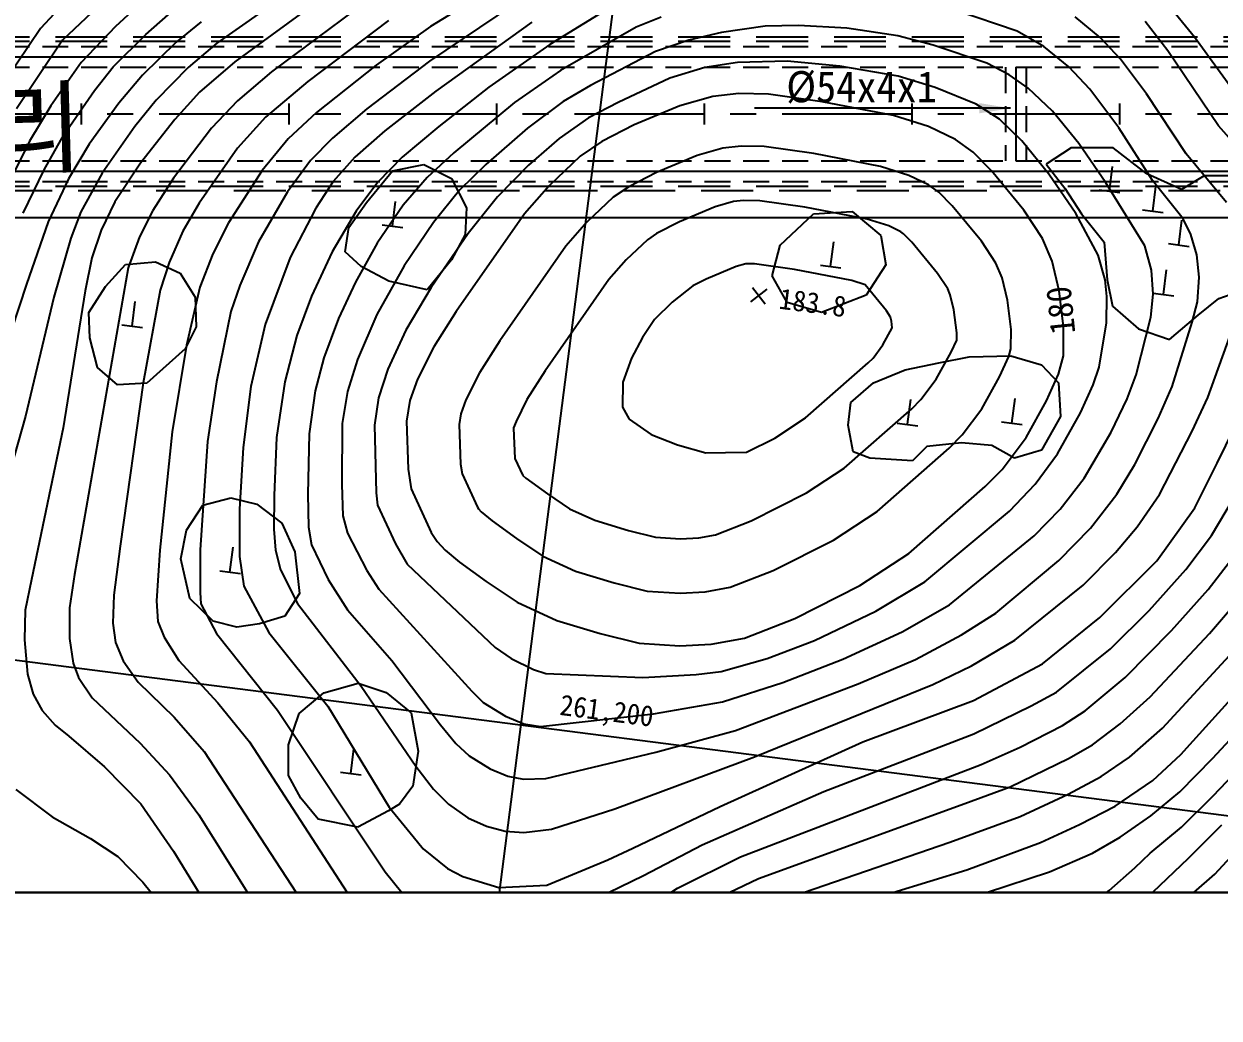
# Model space of a CAD drawing. Header units: millimetres. Extents: x 2406 to 3202, y 1103 to 1810.
# Drawn here: x 2604.5 to 2719.6, y 1387.7 to 1483.5 of the extents above; entities that cross this region are included whole.
import ezdxf
from ezdxf.enums import TextEntityAlignment as Align
from ezdxf.xclip import XClip

# ---------------------------------------------------------------- set-up
doc = ezdxf.new("R2010")
doc.units = ezdxf.units.MM
doc.header["$LTSCALE"] = 10
doc.header["$MEASUREMENT"] = 0
doc.header["$XCLIPFRAME"] = 2
for name, pattern in [('CENTER', [2, 1.25, -0.25, 0.25, -0.25]), ('DASHED', [0.75, 0.5, -0.25]), ('HIDDEN', [0.375, 0.25, -0.125])]:
    doc.linetypes.add(name, pattern=pattern)
doc.layers.add('TX-PAPR', color=2, linetype='Continuous', plot=False)
doc.layers.add('TZ-BASE', color=253, linetype='Continuous')
doc.layers.add('TZ-CABL', color=4, linetype='Continuous')
doc.styles.add('HANA', font='GulimChe.ttf')
doc.styles.get("Standard").update_dxf_attribs({"font": 'GulimChe.ttf'})
doc.linetypes.add('ZIGZAG', pattern='A,0.0001,-0.2,[131,ltypeshp.shx,S=0.2,R=0,X=-0.2,Y=0],-0.4,[131,ltypeshp.shx,S=0.2,R=180,X=0.2,Y=0],-0.2', length=0.8001)
doc.dimstyles.get("Standard").update_dxf_attribs({"dimtxt": 0.18, "dimasz": 0.18, "dimexe": 0.18, "dimexo": 0.0625, "dimgap": 0.09, "dimtad": 0, "dimtih": 1, "dimtoh": 1, "dimdec": 4, "dimzin": 0, "dimdsep": 46, "dimtxsty": 'Standard', "dimcen": 0.09, "dimadec": 0, "dimazin": 0, "dimtfac": 1, "dimtdec": 4, "dimtofl": 0, "dimtmove": 0, "dimatfit": 3, "dimfxl": 0, "dimtolj": 1, "dimtzin": 0, "dimarcsym": 0})

# ---------------------------------------------------------------- blocks, each defined once
blk = doc.blocks.new('JD-FHFJ6')
at = {"layer": 'TZ-BASE'}
for p, q in [((135.01, -271.55), (202.46, 253.28)), ((125.71, 14.24, 165), (118.2, 7.12, 165)), ((142.9, 13.77, 169), (133.04, 6.83, 169)), ((145.52, 12.87, 170), (134.8, 5.04, 170)), ((161.59, 13.33, 173), (153.64, 8.43, 173)), ((126.04, 11, 166), (123.3, 8.42, 166)), ((147.32, 10.76, 171), (138.32, 4.05, 171)), ((161.58, 10.53, 174), (153.54, 5.1, 174)), ((171.62, 10.68, 176), (165.12, 6.71, 176)), ((227.23, 7.4, 174), (224.49, 10.73, 174)), ((117.4, 9.65, 164), (116.07, 8.24, 164)), ((126.22, 7.67, 167), (129.17, 10.28, 167)), ((175.86, 9.32, 177), (173.43, 8.37, 177)), ((210.13, 7.98, 177), (204.25, 9.98, 177)), ((218.14, 7.38, 176), (215.73, 9.38, 176)), ((116.07, 8.24, 164), (112.71, 3.22, 164)), ((123.3, 8.42, 166), (120, 4.95, 166)), ((131.54, 8.87, 168), (129.15, 6.91, 168)), ((149.58, 9, 172), (141.82, 3.14, 172)), ((153.64, 8.43, 173), (148.4, 4.72, 173)), ((163.38, 8.84, 175), (154.16, 2.2, 175)), ((173.43, 8.37, 177), (166.14, 4.18, 177)), ((185.85, 8.46, 178), (181.65, 7.86, 178)), ((189.09, 8.53, 178), (185.85, 8.46, 178)), ((193.73, 8.27, 178), (189.09, 8.53, 178)), ((198.63, 7.53, 178), (193.73, 8.27, 178)), ((224.65, 6.09, 175), (222.45, 8.93, 175)), ((118.2, 7.12, 165), (113.75, 0.5, 165)), ((123.08, 4.54, 167), (126.22, 7.67, 167)), ((129.15, 6.91, 168), (125.9, 3.73, 168)), ((178.5, 7.12, 178), (175.29, 6.02, 178)), ((181.65, 7.86, 178), (178.5, 7.12, 178)), ((202.03, 6.64, 178), (198.63, 7.53, 178)), ((212.71, 6.51, 177), (210.13, 7.98, 177)), ((220.09, 5.27, 176), (218.14, 7.38, 176)), ((232.17, 0.61, 174), (227.23, 7.4, 174)), ((133.04, 6.83, 169), (130.29, 4.48, 169)), ((165.12, 6.71, 176), (159.26, 2.59, 176)), ((175.29, 6.02, 178), (169.04, 2.76, 178)), ((207.2, 4.9, 178), (202.03, 6.64, 178)), ((215.1, 4.56, 177), (212.71, 6.51, 177)), ((229.53, -1.15, 175), (224.65, 6.09, 175)), ((120, 4.95, 166), (117.06, 0.8, 166)), ((134.8, 5.04, 170), (131.39, 2.11, 170)), ((148.4, 4.72, 173), (142.65, 0.15, 173)), ((153.54, 5.1, 174), (147.51, 0.5, 174)), ((183.21, 4.95, 179), (180.06, 4.49, 179)), ((187.98, 5.08, 179), (183.21, 4.95, 179)), ((193.06, 4.6, 179), (187.98, 5.08, 179)), ((209.38, 3.77, 178), (207.2, 4.9, 178)), ((222.58, 1.94, 176), (220.09, 5.27, 176)), ((121.26, 2.27, 167), (123.08, 4.54, 167)), ((125.9, 3.73, 168), (123.6, 1.04, 168)), ((130.29, 4.48, 169), (127.21, 1.34, 169)), ((138.32, 4.05, 171), (135.04, 1.28, 171)), ((166.14, 4.18, 177), (161.73, 1.1, 177)), ((176.67, 3.47, 179), (171.7, 1.12, 179)), ((180.06, 4.49, 179), (176.67, 3.47, 179)), ((198.67, 3.64, 179), (193.06, 4.6, 179)), ((202.24, 2.55, 179), (198.67, 3.64, 179)), ((211.2, 2.49, 178), (209.38, 3.77, 178)), ((217.13, 2.41, 177), (215.1, 4.56, 177)), ((141.82, 3.14, 172), (137.75, -0.31, 172)), ((159.26, 2.59, 176), (154.42, -1.19, 176)), ((169.04, 2.76, 178), (166.4, 1.2, 178)), ((206.19, 0.94, 179), (202.24, 2.55, 179)), ((213.55, 0.29, 178), (211.2, 2.49, 178)), ((219.94, -1.34, 177), (217.13, 2.41, 177)), ((118.31, -1.99, 167), (121.26, 2.27, 167)), ((127.21, 1.34, 169), (125.16, -1.21, 169)), ((131.39, 2.11, 170), (129, -0.53, 170)), ((135.04, 1.28, 171), (132.54, -1.35, 171)), ((154.16, 2.2, 175), (149.24, -1.62, 175)), ((166.4, 1.2, 178), (162.96, -1.35, 178)), ((180.82, 1.7, 180), (177.63, 0.79, 180)), ((183.34, 1.98, 180), (180.82, 1.7, 180)), ((186.2, 1.91, 180), (183.34, 1.98, 180)), ((191.37, 1.19, 180), (186.2, 1.91, 180)), ((198.22, -0.13, 180), (191.37, 1.19, 180)), ((226.4, -3.84, 176), (222.58, 1.94, 176)), ((117.06, 0.8, 166), (115.02, -2.62, 166)), ((120, 1), (120, -1)), ((123.6, 1.04, 168), (120.77, -2.9, 168)), ((142.65, 0.15, 173), (139.91, -2.4, 173)), ((140, 1), (140, -1)), ((147.51, 0.5, 174), (144.18, -2.32, 174)), ((161.73, 1.1, 177), (155.87, -3.74, 177)), ((160, 1), (160, -1)), ((171.7, 1.12, 179), (168.84, -0.38, 179)), ((177.63, 0.79, 180), (173.26, -1.04, 180)), ((180, 1), (180, -1)), ((200, 1), (200, -1)), ((208.42, -0.51, 179), (206.19, 0.94, 179)), ((216.06, -2.85, 178), (213.55, 0.29, 178)), ((220, 1), (220, -1)), ((129, -0.53, 170), (125.71, -4.73, 170)), ((137.75, -0.31, 172), (135.04, -3.3, 172)), ((168.84, -0.38, 179), (166.01, -2.36, 179)), ((173.26, -1.04, 180), (170.13, -2.65, 180)), ((201.59, -1.19, 180), (198.22, -0.13, 180)), ((210.59, -2.58, 179), (208.42, -0.51, 179)), ((116.41, -5.37, 167), (118.31, -1.99, 167)), ((125.16, -1.21, 169), (122.02, -5.69, 169)), ((132.54, -1.35, 171), (128.87, -6.19, 171)), ((149.24, -1.62, 175), (146.34, -4.17, 175)), ((154.42, -1.19, 176), (150.91, -4.17, 176)), ((162.96, -1.35, 178), (158.96, -4.88, 178)), ((204.2, -2.46, 180), (201.59, -1.19, 180)), ((223.17, -6.41, 177), (219.94, -1.34, 177)), ((234.66, -6.98, 175), (229.53, -1.15, 175)), ((115.02, -2.62, 166), (112.18, -8.29, 166)), ((120.77, -2.9, 168), (118.78, -6.25, 168)), ((135.04, -3.3, 172), (131.35, -8.59, 172)), ((139.91, -2.4, 173), (137.41, -5.43, 173)), ((144.18, -2.32, 174), (142.07, -4.49, 174)), ((166.01, -2.36, 179), (163.06, -4.93, 179)), ((170.13, -2.65, 180), (168.05, -4.06, 180)), ((181.8, -3.29, 181), (179.31, -3.99, 181)), ((183.56, -3.09, 181), (181.8, -3.29, 181)), ((185.78, -3.14, 181), (183.56, -3.09, 181)), ((190.54, -3.8, 181), (185.78, -3.14, 181)), ((205.89, -3.67, 180), (204.2, -2.46, 180)), ((213.2, -5.81, 179), (210.59, -2.58, 179)), ((215.33, -3.26, 175.14), (212.93, -4.84, 175.14)), ((219.38, -3.25, 175.14), (215.33, -3.26, 175.14)), ((218.66, -6.63, 178), (216.06, -2.85, 178)), ((222.61, -5.76, 175.14), (219.38, -3.25, 175.14)), ((142.07, -4.49, 174), (139.85, -7.5, 174)), ((146.34, -4.17, 175), (144.25, -6.51, 175)), ((150.91, -4.17, 176), (148.57, -6.56, 176)), ((155.87, -3.74, 177), (153.3, -6.11, 177)), ((168.05, -4.06, 180), (165.05, -6.91, 180)), ((179.31, -3.99, 181), (175.4, -5.63, 181)), ((196.98, -5.05, 181), (190.54, -3.8, 181)), ((207.66, -5.46, 180), (205.89, -3.67, 180)), ((230.29, -8.53, 176), (226.4, -3.84, 176)), ((114.41, -9.55, 167), (116.41, -5.37, 167)), ((122.02, -5.69, 169), (119.97, -9.43, 169)), ((125.71, -4.73, 170), (123.24, -8.45, 170)), ((137.41, -5.43, 173), (134.18, -10.49, 173)), ((147.47, -8.51, 178.62), (149.96, -5.46, 178.62)), ((149.96, -5.46, 178.62), (152.98, -4.85, 178.62)), ((152.98, -4.85, 178.62), (155.65, -6.21, 178.62)), ((158.96, -4.88, 178), (156.46, -7.31, 178)), ((163.06, -4.93, 179), (160.07, -7.97, 179)), ((175.4, -5.63, 181), (172.72, -7.01, 181)), ((199.71, -5.91, 181), (196.98, -5.05, 181)), ((210.77, -9.25, 180), (207.66, -5.46, 180)), ((212.93, -4.84, 175.14), (214.71, -7.16, 175.14)), ((219.02, -7.44, 179.51), (219.33, -5.06, 179.51)), ((118.78, -6.25, 168), (116.82, -10.4, 168)), ((128.87, -6.19, 171), (126.88, -9.3, 171)), ((144.25, -6.51, 175), (142.58, -9.07, 175)), ((148.57, -6.56, 176), (146.46, -9.35, 176)), ((153.3, -6.11, 177), (151.01, -8.77, 177)), ((155.65, -6.21, 178.62), (157.09, -9.03, 178.62)), ((165.05, -6.91, 180), (162.68, -9.61, 180)), ((201.6, -6.83, 181), (199.71, -5.91, 181)), ((202.6, -7.54, 181), (201.6, -6.83, 181)), ((215.79, -9.6, 179), (213.2, -5.81, 179)), ((222.42, -12.69, 178), (218.66, -6.63, 178)), ((225.97, -7.28, 175.14), (222.61, -5.76, 175.14)), ((226.13, -10.1, 177), (223.17, -6.41, 177)), ((228.15, -5.95, 175.14), (225.97, -7.28, 175.14)), ((237.56, -5.94, 175.14), (228.15, -5.95, 175.14)), ((139.85, -7.5, 174), (137.08, -12.33, 174)), ((156.46, -7.31, 178), (153.92, -10.44, 178)), ((160.07, -7.97, 179), (157.26, -11.52, 179)), ((171.23, -8.02, 181), (168.7, -10.42, 181)), ((172.72, -7.01, 181), (171.23, -8.02, 181)), ((203.89, -8.85, 181), (202.6, -7.54, 181)), ((214.71, -7.16, 175.14), (216.33, -9.62, 175.14)), ((218.03, -7.31, 179.51), (220.02, -7.56, 179.51)), ((223.2, -9.37, 178.52), (223.5, -6.99, 178.52)), ((123.24, -8.45, 170), (121.9, -11.2, 170)), ((131.35, -8.59, 172), (129.78, -11.28, 172)), ((142.58, -9.07, 175), (140.13, -13.81, 175)), ((145.78, -10.93, 178.62), (147.47, -8.51, 178.62)), ((151.01, -8.77, 177), (148.5, -12.43, 177)), ((149.97, -10.81, 178.79), (150.27, -8.43, 178.79)), ((157.09, -9.03, 178.62), (156.98, -11.6, 178.62)), ((181.04, -8.94, 182), (177.61, -10.38, 182)), ((182.81, -8.44, 182), (181.04, -8.94, 182)), ((183.79, -8.33, 182), (182.81, -8.44, 182)), ((185.35, -8.37, 182), (183.79, -8.33, 182)), ((189.68, -8.97, 182), (185.35, -8.37, 182)), ((195.7, -10.13, 182), (189.68, -8.97, 182)), ((206.69, -12.25, 181), (203.89, -8.85, 181)), ((280, -10), (111.81, -10)), ((280, -10), (111.81, -10)), ((119.97, -9.43, 169), (118.98, -11.96, 169)), ((126.88, -9.3, 171), (125.59, -11.84, 171)), ((146.46, -9.35, 176), (144.16, -13.27, 176)), ((162.68, -9.61, 180), (156.11, -19.03, 180)), ((187.31, -12.64, 183.11), (190.52, -9.63, 183.11)), ((190.52, -9.63, 183.11), (194.25, -9.38, 183.11)), ((194.25, -9.38, 183.11), (197.02, -11.72, 183.11)), ((197.77, -10.78, 182), (195.7, -10.13, 182)), ((212.57, -11.98, 180), (210.77, -9.25, 180)), ((217.95, -13.6, 179), (215.79, -9.6, 179)), ((216.33, -9.62, 175.14), (218.52, -12.35, 175.14)), ((222.2, -9.24, 178.52), (224.19, -9.49, 178.52)), ((225.7, -12.62, 178.37), (226, -10.24, 178.37)), ((226.86, -11.62, 177), (226.13, -10.1, 177)), ((116.82, -10.4, 168), (114.71, -16.39, 168)), ((121.9, -11.2, 170), (121.01, -13.87, 170)), ((129.78, -11.28, 172), (128.46, -14.3, 172)), ((134.18, -10.49, 173), (132.66, -13.46, 173)), ((145.42, -13.27, 178.62), (145.78, -10.93, 178.62)), ((148.97, -10.68, 178.79), (150.96, -10.94, 178.79)), ((153.92, -10.44, 178), (151.08, -14.64, 178)), ((168.7, -10.42, 181), (166.68, -12.73, 181)), ((177.61, -10.38, 182), (175.39, -11.52, 182)), ((198.92, -11.34, 182), (197.77, -10.78, 182)), ((199.19, -11.53, 182), (198.92, -11.34, 182)), ((118.98, -11.96, 169), (117.35, -17.66, 169)), ((125.59, -11.84, 171), (124.51, -14.82, 171)), ((137.08, -12.33, 174), (135.28, -16.52, 174)), ((148.5, -12.43, 177), (146.4, -16.19, 177)), ((157.26, -11.52, 179), (153.7, -16.72, 179)), ((156.98, -11.6, 178.62), (155.64, -14.06, 178.62)), ((174.52, -12.11, 182), (172.48, -14.04, 182)), ((175.39, -11.52, 182), (174.52, -12.11, 182)), ((186.54, -15.6, 183.11), (187.31, -12.64, 183.11)), ((192.17, -14.69, 183.69), (192.47, -12.31, 183.69)), ((197.02, -11.72, 183.11), (197.48, -14.52, 183.11)), ((200, -12.36, 182), (199.19, -11.53, 182)), ((202.47, -15.36, 182), (200, -12.36, 182)), ((208.09, -14.38, 181), (206.69, -12.25, 181)), ((213.51, -14.19, 180), (212.57, -11.98, 180)), ((218.52, -12.35, 175.14), (218.8, -15.98, 175.14)), ((224.7, -12.49, 178.37), (226.69, -12.75, 178.37)), ((227.44, -13.58, 177), (226.86, -11.62, 177)), ((132.66, -13.46, 173), (131.41, -16.68, 173)), ((140.13, -13.81, 175), (137.71, -20.27, 175)), ((144.16, -13.27, 176), (142.18, -17.56, 176)), ((146.96, -14.69, 178.62), (145.42, -13.27, 178.62)), ((166.68, -12.73, 181), (160.32, -21.84, 181)), ((218.62, -15.98, 179), (217.95, -13.6, 179)), ((223.08, -15.06, 178), (222.42, -12.69, 178)), ((227.66, -15.71, 177), (227.44, -13.58, 177)), ((124.51, -14.82, 171), (119.34, -44.37, 171)), ((121.01, -13.87, 170), (120.38, -17.05, 170)), ((122.32, -16.62, 172.11), (124.27, -14.49, 172.11)), ((124.27, -14.49, 172.11), (127.15, -14.24, 172.11)), ((127.15, -14.24, 172.11), (129.52, -15.35, 172.11)), ((128.46, -14.3, 172), (127.61, -16.97, 172)), ((149.62, -16.12, 178.62), (146.96, -14.69, 178.62)), ((151.08, -14.64, 178), (148.46, -19.31, 178)), ((155.64, -14.06, 178.62), (153.3, -16.93, 178.62)), ((172.48, -14.04, 182), (170.8, -15.96, 182)), ((183.06, -14.7, 183), (180.19, -15.91, 183)), ((184, -14.44, 183), (183.06, -14.7, 183)), ((184.05, -14.43, 183), (184, -14.44, 183)), ((184.85, -14.45, 183), (184.05, -14.43, 183)), ((188.68, -14.98, 183), (184.85, -14.45, 183)), ((191.18, -14.56, 183.69), (193.16, -14.81, 183.69)), ((197.48, -14.52, 183.11), (195.59, -17.46, 183.11)), ((208.68, -15.78, 181), (208.09, -14.38, 181)), ((214.18, -17.03, 180), (213.51, -14.19, 180)), ((129.52, -15.35, 172.11), (130.96, -17.66, 172.11)), ((170.8, -15.96, 182), (164.67, -24.74, 182)), ((180.19, -15.91, 183), (178.9, -16.57, 183)), ((187.97, -18.15, 183.11), (186.54, -15.6, 183.11)), ((194.2, -16.05, 183), (188.68, -14.98, 183)), ((195.48, -16.45, 183), (194.2, -16.05, 183)), ((203.46, -16.86, 182), (202.47, -15.36, 182)), ((209.19, -17.94, 181), (208.68, -15.78, 181)), ((218.77, -17.57, 179), (218.62, -15.98, 179)), ((218.8, -15.98, 175.14), (219.33, -18.5, 175.14)), ((223.22, -17.35, 178), (223.08, -15.06, 178)), ((224.22, -17.4, 178.95), (224.53, -15.02, 178.95)), ((227.51, -18.1, 177), (227.66, -15.71, 177)), ((114.71, -16.39, 168), (107.84, -37.3, 168)), ((120.38, -17.05, 170), (118.25, -30.24, 170)), ((120.74, -19.13, 172.11), (122.32, -16.62, 172.11)), ((127.61, -16.97, 172), (125.97, -25.9, 172)), ((131.41, -16.68, 173), (130.13, -22.26, 173)), ((135.28, -16.52, 174), (134.4, -19.02, 174)), ((146.4, -16.19, 177), (144.76, -19.69, 177)), ((153.3, -16.93, 178.62), (149.62, -16.12, 178.62)), ((153.7, -16.72, 179), (151.26, -20.83, 179)), ((178.9, -16.57, 183), (176.91, -18.13, 183)), ((184.47, -18.11, 183.77), (186.05, -16.89, 183.77)), ((184.65, -16.71, 183.77), (185.87, -18.3, 183.77)), ((197.56, -18.98, 183), (195.48, -16.45, 183)), ((203.69, -17.42, 182), (203.46, -16.86, 182)), ((214.61, -20.47, 180), (214.18, -17.03, 180)), ((229.57, -17.77, 175.14), (232.29, -16.81, 175.14)), ((117.35, -17.66, 169), (114.64, -29.13, 169)), ((124.9, -20.45, 172.18), (125.2, -18.07, 172.18)), ((130.96, -17.66, 172.11), (131.07, -20.52, 172.11)), ((142.18, -17.56, 176), (140.77, -21.35, 176)), ((176.91, -18.13, 183), (175.22, -19.8, 183)), ((191.28, -19.12, 183.11), (187.97, -18.15, 183.11)), ((195.59, -17.46, 183.11), (191.28, -19.12, 183.11)), ((204.04, -18.87, 182), (203.69, -17.42, 182)), ((209.55, -20.77, 181), (209.19, -17.94, 181)), ((218.75, -20.13, 179), (218.77, -17.57, 179)), ((223.02, -19.59, 178), (223.22, -17.35, 178)), ((223.23, -17.27, 178.95), (225.22, -17.53, 178.95)), ((227, -20.06, 177), (227.51, -18.1, 177)), ((227.58, -19.39, 175.14), (229.57, -17.77, 175.14)), ((120.82, -21.58, 172.11), (120.74, -19.13, 172.11)), ((134.4, -19.02, 174), (133.01, -25.79, 174)), ((148.46, -19.31, 178), (146.59, -23.66, 178)), ((156.11, -19.03, 180), (153.94, -22.43, 180)), ((197.94, -19.56, 183), (197.56, -18.98, 183)), ((198.03, -19.96, 183), (197.94, -19.56, 183)), ((204.32, -21.08, 182), (204.04, -18.87, 182)), ((219.33, -18.5, 175.14), (221.82, -20.69, 175.14)), ((224.8, -21.72, 175.14), (227.58, -19.39, 175.14)), ((123.9, -20.32, 172.18), (125.89, -20.57, 172.18)), ((131.07, -20.52, 172.11), (130.01, -22.61, 172.11)), ((137.71, -20.27, 175), (136.34, -26.26, 175)), ((144.76, -19.69, 177), (143.37, -23.49, 177)), ((175.22, -19.8, 183), (174.06, -21.53, 183)), ((197.2, -22.23, 183), (198.11, -20.6, 183)), ((198.11, -20.6, 183), (198.03, -19.96, 183)), ((214.59, -23.3, 180), (214.61, -20.47, 180)), ((218.04, -24.38, 179), (218.75, -20.13, 179)), ((221.61, -25.12, 178), (223.02, -19.59, 178)), ((221.82, -20.69, 175.14), (224.8, -21.72, 175.14)), ((225.05, -26.27, 177), (227, -20.06, 177)), ((228.5, -27.31, 176), (231.03, -20.29, 176)), ((121.55, -24.42, 172.11), (120.82, -21.58, 172.11)), ((140.77, -21.35, 176), (139.59, -25.81, 176)), ((151.26, -20.83, 179), (149.52, -24.6, 179)), ((160.32, -21.84, 181), (158.35, -24.93, 181)), ((174.06, -21.53, 183), (173, -23.54, 183)), ((203.77, -22.96, 182), (204.31, -21.79, 182)), ((204.31, -21.79, 182), (204.32, -21.08, 182)), ((209.54, -22.63, 181), (209.55, -20.77, 181)), ((130.01, -22.61, 172.11), (126.31, -25.93, 172.11)), ((130.13, -22.26, 173), (128.76, -30.62, 173)), ((153.94, -22.43, 180), (152.39, -25.55, 180)), ((196.25, -23.51, 183), (197.2, -22.23, 183)), ((202.33, -25.55, 182), (203.77, -22.96, 182)), ((209.34, -23.37, 181), (209.54, -22.63, 181)), ((143.37, -23.49, 177), (142.53, -26.67, 177)), ((146.59, -23.66, 178), (145.65, -26.74, 178)), ((173, -23.54, 183), (172.16, -25.84, 183)), ((189.76, -29.27, 183), (195.79, -23.96, 183)), ((195.79, -23.96, 183), (196.25, -23.51, 183)), ((199.34, -24.64, 181.39), (202.6, -23.98, 181.39)), ((202.6, -23.98, 181.39), (205.52, -23.41, 181.39)), ((205.52, -23.41, 181.39), (209.51, -23.31, 181.39)), ((208.44, -25.33, 181), (209.34, -23.37, 181)), ((209.51, -23.31, 181.39), (212.47, -24.17, 181.39)), ((212.47, -24.17, 181.39), (214.1, -25.89, 181.39)), ((214.13, -25.08, 180), (214.59, -23.3, 180)), ((123.49, -26.11, 172.11), (121.55, -24.42, 172.11)), ((149.52, -24.6, 179), (148.63, -27.36, 179)), ((158.35, -24.93, 181), (157.05, -27.55, 181)), ((164.67, -24.74, 182), (162.91, -27.5, 182)), ((196.3, -25.89, 181.39), (199.34, -24.64, 181.39)), ((212.96, -27.63, 180), (214.13, -25.08, 180)), ((217.47, -26.11, 179), (218.04, -24.38, 179)), ((220.73, -27.44, 178), (221.61, -25.12, 178)), ((126.31, -25.93, 172.11), (123.49, -26.11, 172.11)), ((125.97, -25.9, 172), (123.73, -41.63, 172)), ((133.01, -25.79, 174), (132.15, -31.56, 174)), ((136.34, -26.26, 175), (135.58, -32.14, 175)), ((139.59, -25.81, 176), (138.81, -31.18, 176)), ((152.39, -25.55, 180), (151.65, -27.59, 180)), ((172.16, -25.84, 183), (172.12, -28.25, 183)), ((194.13, -27.8, 181.39), (196.3, -25.89, 181.39)), ((200.87, -27.5, 182), (202.33, -25.55, 182)), ((206.73, -28.41, 181), (208.44, -25.33, 181)), ((214.1, -25.89, 181.39), (214.32, -29.14, 181.39)), ((216.25, -28.78, 179), (217.47, -26.11, 179)), ((223.71, -29.34, 177), (225.05, -26.27, 177)), ((142.53, -26.67, 177), (141.95, -30.83, 177)), ((145.65, -26.74, 178), (145.14, -29.82, 178)), ((148.63, -27.36, 179), (148.23, -29.97, 179)), ((151.65, -27.59, 180), (151.31, -29.59, 180)), ((157.05, -27.55, 181), (156.56, -28.89, 181)), ((162.91, -27.5, 182), (161.87, -29.62, 182)), ((199.58, -29.9, 182.36), (199.89, -27.52, 182.36)), ((199.98, -28.4, 182), (200.87, -27.5, 182)), ((209.63, -29.78, 180.7), (209.93, -27.4, 180.7)), ((210.99, -31.17, 180), (212.96, -27.63, 180)), ((219.18, -30.67, 178), (220.73, -27.44, 178)), ((227, -30.57, 176), (228.5, -27.31, 176)), ((172.12, -28.25, 183), (172.78, -29.41, 183)), ((193.46, -34.14, 182), (199.98, -28.4, 182)), ((193.86, -29.97, 181.39), (194.13, -27.8, 181.39)), ((204.85, -30.92, 181), (206.73, -28.41, 181)), ((214.03, -32.73, 179), (216.25, -28.78, 179)), ((229.39, -33.64, 175), (231.92, -28.46, 175)), ((114.64, -29.13, 169), (110.59, -43.3, 169)), ((145.14, -29.82, 178), (145.08, -35.7, 178)), ((151.31, -29.59, 180), (151.48, -34.22, 180)), ((156.56, -28.89, 181), (156.39, -29.92, 181)), ((156.39, -29.92, 181), (156.53, -33.75, 181)), ((161.87, -29.62, 182), (161.64, -30.23, 182)), ((172.78, -29.41, 183), (174.87, -30.89, 183)), ((186.79, -31.22, 183), (189.76, -29.27, 183)), ((198.59, -29.78, 182.36), (200.57, -30.03, 182.36)), ((208.64, -29.65, 180.7), (210.62, -29.91, 180.7)), ((214.32, -29.14, 181.39), (212.49, -32.39, 181.39)), ((221.48, -33.78, 177), (223.71, -29.34, 177)), ((118.25, -30.24, 170), (115.21, -44.84, 170)), ((128.76, -30.62, 173), (127.57, -42.02, 173)), ((141.95, -30.83, 177), (141.82, -36.63, 177)), ((148.23, -29.97, 179), (148.41, -36.51, 179)), ((161.64, -30.23, 182), (161.64, -30.26, 182)), ((161.64, -30.26, 182), (161.74, -33.18, 182)), ((174.87, -30.89, 183), (177.43, -31.89, 183)), ((194.33, -32.56, 181.39), (193.86, -29.97, 181.39)), ((203.57, -32.21, 181), (204.85, -30.92, 181)), ((216.59, -35.09, 178), (219.18, -30.67, 178)), ((223.83, -36.67, 176), (227, -30.57, 176)), ((228.85, -40.61, 174), (234.89, -30.43, 174)), ((132.15, -31.56, 174), (131.44, -41.98, 174)), ((135.58, -32.14, 175), (135.22, -38.06, 175)), ((138.81, -31.18, 176), (138.56, -36.77, 176)), ((177.43, -31.89, 183), (180.15, -32.64, 183)), ((184.08, -32.58, 183), (186.79, -31.22, 183)), ((196.64, -38.31, 181), (203.57, -32.21, 181)), ((201.42, -32.05, 181.39), (200.05, -33.41, 181.39)), ((204.76, -31.69, 181.39), (201.42, -32.05, 181.39)), ((207.68, -31.94, 181.39), (204.76, -31.69, 181.39)), ((209.89, -33.17, 181.39), (207.68, -31.94, 181.39)), ((208.69, -34.24, 180), (210.99, -31.17, 180)), ((161.74, -33.18, 182), (162.51, -34.84, 182)), ((180.15, -32.64, 183), (182.03, -32.62, 183)), ((182.03, -32.62, 183), (184.08, -32.58, 183)), ((195.94, -33.15, 181.39), (194.33, -32.56, 181.39)), ((200.05, -33.41, 181.39), (195.94, -33.15, 181.39)), ((212.49, -32.39, 181.39), (209.89, -33.17, 181.39)), ((211.86, -35.68, 179), (214.03, -32.73, 179)), ((151.48, -34.22, 180), (151.77, -36.13, 180)), ((156.53, -33.75, 181), (156.67, -34.67, 181)), ((189.84, -36.51, 182), (193.46, -34.14, 182)), ((207.04, -35.9, 180), (208.69, -34.24, 180)), ((219.72, -36.62, 177), (221.48, -33.78, 177)), ((227.24, -37.94, 175), (229.39, -33.64, 175)), ((156.67, -34.67, 181), (158.15, -37.88, 181)), ((162.51, -34.84, 182), (162.8, -35.08, 182)), ((162.8, -35.08, 182), (164.89, -36.61, 182)), ((209.41, -38.27, 179), (211.86, -35.68, 179)), ((214.28, -38.08, 178), (216.59, -35.09, 178)), ((228.97, -62.06, 169), (253.69, -35.53, 169)), ((138.56, -36.77, 176), (138.55, -40.01, 176)), ((141.82, -36.63, 177), (141.89, -39.81, 177)), ((145.08, -35.7, 178), (145.19, -38.73, 178)), ((148.41, -36.51, 179), (148.52, -37.69, 179)), ((151.77, -36.13, 180), (153.7, -40.32, 180)), ((164.89, -36.61, 182), (167.02, -38.04, 182)), ((184.52, -39.19, 182), (189.84, -36.51, 182)), ((199.71, -42.35, 180), (207.04, -35.9, 180)), ((217.2, -39.9, 177), (219.72, -36.62, 177)), ((221.7, -39.77, 176), (223.83, -36.67, 176)), ((227.1, -60.4, 170), (248.27, -36.79, 170)), ((130.13, -40.09, 176.55), (131.71, -37.69, 176.55)), ((131.71, -37.69, 176.55), (134.39, -36.97, 176.55)), ((134.39, -36.97, 176.55), (136.89, -37.59, 176.55)), ((136.89, -37.59, 176.55), (139.31, -39.42, 176.55)), ((148.52, -37.69, 179), (150.26, -41.43, 179)), ((158.15, -37.88, 181), (158.25, -38.04, 181)), ((223.6, -43.05, 175), (227.24, -37.94, 175)), ((0, -37.99), (280, -73.97)), ((135.22, -38.06, 175), (135.23, -42.64, 175)), ((145.19, -38.73, 178), (145.64, -40.39, 178)), ((158.25, -38.04, 181), (158.52, -38.32, 181)), ((158.52, -38.32, 181), (159.57, -39.2, 181)), ((167.02, -38.04, 182), (169.46, -39.15, 182)), ((192.45, -41.05, 181), (196.64, -38.31, 181)), ((201.24, -45.09, 179), (209.41, -38.27, 179)), ((211.77, -40.64, 178), (214.28, -38.08, 178)), ((129.59, -42.86, 176.55), (130.13, -40.09, 176.55)), ((138.55, -40.01, 176), (138.69, -42.03, 176)), ((139.31, -39.42, 176.55), (140.55, -42.19, 176.55)), ((141.89, -39.81, 177), (142.18, -41.51, 177)), ((159.57, -39.2, 181), (161.9, -40.9, 181)), ((169.46, -39.15, 182), (172.7, -40.13, 182)), ((172.7, -40.13, 182), (175.29, -40.77, 182)), ((181.07, -40.54, 182), (184.52, -39.19, 182)), ((214.14, -43.02, 177), (217.2, -39.9, 177)), ((219.61, -42.25, 176), (221.7, -39.77, 176)), ((145.64, -40.39, 178), (147.51, -43.99, 178)), ((150.26, -41.43, 179), (151.37, -43.36, 179)), ((153.7, -40.32, 180), (154.26, -41.2, 180)), ((154.26, -41.2, 180), (155.06, -42.02, 180)), ((161.9, -40.9, 181), (164.46, -42.62, 181)), ((175.29, -40.77, 182), (177.7, -40.92, 182)), ((177.7, -40.92, 182), (179.48, -40.83, 182)), ((179.48, -40.83, 182), (181.07, -40.54, 182)), ((186.65, -43.97, 181), (192.45, -41.05, 181)), ((203.62, -47.28, 178), (211.77, -40.64, 178)), ((226.38, -43.88, 174), (228.85, -40.61, 174)), ((123.73, -41.63, 172), (123.12, -46.37, 172)), ((127.57, -42.02, 173), (127.23, -46.91, 173)), ((131.44, -41.98, 174), (131.44, -46.1, 174)), ((134.32, -44.13, 176.31), (134.63, -41.75, 176.31)), ((138.69, -42.03, 176), (139.2, -43.91, 176)), ((140.55, -42.19, 176.55), (141, -46.21, 176.55)), ((142.18, -41.51, 177), (143.76, -44.84, 177)), ((155.06, -42.02, 180), (156.44, -43.19, 180)), ((194.99, -45.44, 180), (199.71, -42.35, 180)), ((216.5, -45.39, 176), (219.61, -42.25, 176)), ((228.53, -45.81, 173), (231.78, -41.6, 173)), ((130.46, -46.68, 176.55), (129.59, -42.86, 176.55)), ((135.23, -42.64, 175), (135.66, -45.48, 175)), ((151.37, -43.36, 179), (159.85, -51.4, 179)), ((156.44, -43.19, 180), (158.99, -45.05, 180)), ((164.46, -42.62, 181), (167.6, -44.06, 181)), ((208.08, -48.1, 177), (214.14, -43.02, 177)), ((218.11, -48.51, 175), (223.6, -43.05, 175)), ((115.21, -44.84, 170), (114.59, -47.82, 170)), ((119.34, -44.37, 171), (118.85, -47.57, 171)), ((133.33, -44.01, 176.31), (135.32, -44.26, 176.31)), ((139.2, -43.91, 176), (140.82, -47.15, 176)), ((143.76, -44.84, 177), (145.63, -47.78, 177)), ((147.51, -43.99, 178), (148.65, -45.79, 178)), ((167.6, -44.06, 181), (171.32, -45.18, 181)), ((182.5, -45.6, 181), (186.65, -43.97, 181)), ((222.85, -47.83, 174), (226.38, -43.88, 174)), ((135.66, -45.48, 175), (138.07, -49.97, 175)), ((148.65, -45.79, 178), (157.6, -55.62, 178)), ((158.99, -45.05, 180), (161.98, -47.05, 180)), ((171.32, -45.18, 181), (174.5, -45.97, 181)), ((174.5, -45.97, 181), (177.68, -46.16, 181)), ((177.68, -46.16, 181), (180.08, -46.03, 181)), ((180.08, -46.03, 181), (182.5, -45.6, 181)), ((188.72, -48.6, 180), (194.99, -45.44, 180)), ((196.53, -47.89, 179), (201.24, -45.09, 179)), ((209.91, -50.69, 176), (216.5, -45.39, 176)), ((224.99, -49.78, 173), (228.53, -45.81, 173)), ((228.66, -50.04, 172), (232.89, -45.08, 172)), ((123.12, -46.37, 172), (123.04, -49.06, 172)), ((127.23, -46.91, 173), (127.37, -48.89, 173)), ((132.71, -48.86, 176.55), (130.46, -46.68, 176.55)), ((131.44, -46.1, 174), (131.51, -47.19, 174)), ((131.51, -47.19, 174), (133.02, -50.06, 174)), ((141, -46.21, 176.55), (139.59, -48.37, 176.55)), ((140.82, -47.15, 176), (146.95, -55.13, 176)), ((161.98, -47.05, 180), (165.81, -48.8, 180)), ((114.59, -47.82, 170), (114.52, -50.68, 170)), ((118.85, -47.57, 171), (118.85, -50.53, 171)), ((145.63, -47.78, 177), (149.9, -52.65, 177)), ((190.6, -50.73, 179), (196.53, -47.89, 179)), ((199.07, -49.91, 178), (203.62, -47.28, 178)), ((204.76, -50.2, 177), (208.08, -48.1, 177)), ((219.13, -51.54, 174), (222.85, -47.83, 174)), ((123.04, -49.06, 172), (123.28, -50.91, 172)), ((127.37, -48.89, 173), (127.97, -50.41, 173)), ((134.97, -49.44, 176.55), (132.71, -48.86, 176.55)), ((137.16, -49.13, 176.55), (134.97, -49.44, 176.55)), ((139.59, -48.37, 176.55), (137.16, -49.13, 176.55)), ((165.81, -48.8, 180), (169.97, -50.06, 180)), ((183.88, -50.5, 180), (188.72, -48.6, 180)), ((212.56, -52.98, 175), (218.11, -48.51, 175)), ((118.85, -50.53, 171), (119.2, -52.91, 171)), ((127.97, -50.41, 173), (129.4, -52.65, 173)), ((133.02, -50.06, 174), (138.9, -57.44, 174)), ((138.07, -49.97, 175), (143.73, -57.07, 175)), ((169.97, -50.06, 180), (173.73, -50.99, 180)), ((180.66, -51.07, 180), (183.88, -50.5, 180)), ((193.35, -52.54, 178), (199.07, -49.91, 178)), ((200.34, -52.55, 177), (204.76, -50.2, 177)), ((220.54, -54.3, 173), (224.99, -49.78, 173)), ((222.93, -56.17, 172), (228.66, -50.04, 172)), ((114.52, -50.68, 170), (114.83, -53.98, 170)), ((123.28, -50.91, 172), (124.02, -52.68, 172)), ((159.85, -51.4, 179), (161.4, -52.47, 179)), ((173.73, -50.99, 180), (177.66, -51.23, 180)), ((177.66, -51.23, 180), (180.66, -51.07, 180)), ((186.06, -52.45, 179), (190.6, -50.73, 179)), ((205.73, -53.17, 176), (209.91, -50.69, 176)), ((213.91, -55.72, 174), (219.13, -51.54, 174)), ((224.13, -59.17, 171), (231.32, -51.38, 171)), ((119.2, -52.91, 171), (119.72, -54.3, 171)), ((124.02, -52.68, 172), (125.48, -54.75, 172)), ((129.4, -52.65, 173), (133.15, -56.74, 173)), ((149.9, -52.65, 177), (154.6, -58.85, 177)), ((161.4, -52.47, 179), (163.56, -53.52, 179)), ((181.62, -53.72, 179), (186.06, -52.45, 179)), ((187.56, -54.79, 178), (193.35, -52.54, 178)), ((194.83, -54.89, 177), (200.34, -52.55, 177)), ((229.01, -65.69, 168), (242.05, -51.94, 168)), ((114.83, -53.98, 170), (115.36, -55.89, 170)), ((163.56, -53.52, 179), (164.73, -53.9, 179)), ((164.73, -53.9, 179), (174.07, -54.31, 179)), ((174.07, -54.31, 179), (179.23, -54.01, 179)), ((179.23, -54.01, 179), (181.62, -53.72, 179)), ((202.01, -54.96, 176), (205.73, -53.17, 176)), ((205.94, -56.5, 175), (212.56, -52.98, 175)), ((119.72, -54.3, 171), (121.03, -56.27, 171)), ((125.48, -54.75, 172), (128.93, -58.12, 172)), ((143.37, -55.78, 175.72), (146.67, -54.84, 175.72)), ((146.67, -54.84, 175.72), (149.37, -55.73, 175.72)), ((146.95, -55.13, 176), (152.23, -62.85, 176)), ((181.74, -56.64, 178), (187.56, -54.79, 178)), ((183.01, -59.39, 177), (194.83, -54.89, 177)), ((184.85, -61.93, 176), (202.01, -54.96, 176)), ((216.69, -57.52, 173), (220.54, -54.3, 173)), ((115.36, -55.89, 170), (116.23, -57.46, 170)), ((121.03, -56.27, 171), (125.67, -60.62, 171)), ((140.97, -57.77, 175.72), (143.37, -55.78, 175.72)), ((149.37, -55.73, 175.72), (151.77, -57.69, 175.72)), ((157.6, -55.62, 178), (158.72, -56.72, 178)), ((211.49, -57.03, 174), (213.91, -55.72, 174)), ((220.05, -58.76, 172), (222.93, -56.17, 172)), ((116.23, -57.46, 170), (117.48, -58.9, 170)), ((133.15, -56.74, 173), (136.19, -60.49, 173)), ((138.9, -57.44, 174), (149.25, -73.01, 174)), ((143.73, -57.07, 175), (149.65, -66.79, 175)), ((158.72, -56.72, 178), (160.87, -58.02, 178)), ((175.11, -57.8, 178), (181.74, -56.64, 178)), ((195.27, -60.51, 175), (205.94, -56.5, 175)), ((205.95, -59.72, 174), (211.49, -57.03, 174)), ((214.5, -58.91, 173), (216.69, -57.52, 173)), ((128.93, -58.12, 172), (131.84, -61.42, 172)), ((139.97, -60.78, 175.72), (140.97, -57.77, 175.72)), ((151.77, -57.69, 175.72), (152.43, -61.39, 175.72)), ((160.87, -58.02, 178), (162.62, -58.77, 178)), ((164.23, -59.02, 178), (175.11, -57.8, 178)), ((117.48, -58.9, 170), (118.8, -59.94, 170)), ((154.6, -58.85, 177), (156.06, -60.67, 177)), ((162.62, -58.77, 178), (164.23, -59.02, 178)), ((175.33, -61.49, 177), (183.01, -59.39, 177)), ((191.51, -65.29, 174), (205.95, -59.72, 174)), ((210.42, -61.02, 173), (214.5, -58.91, 173)), ((217.38, -60.77, 172), (220.05, -58.76, 172)), ((220.95, -61.98, 171), (224.13, -59.17, 171)), ((118.8, -59.94, 170), (122.23, -62.9, 170)), ((125.67, -60.62, 171), (128.5, -63.67, 171)), ((136.19, -60.49, 173), (146.54, -76.42, 173)), ((139.96, -63.75, 175.72), (139.97, -60.78, 175.72)), ((156.06, -60.67, 177), (157.36, -61.83, 177)), ((181.53, -66.71, 175), (195.27, -60.51, 175)), ((215.07, -62.09, 172), (217.38, -60.77, 172)), ((225.89, -61.71, 170), (227.1, -60.4, 170)), ((229.17, -73.26, 166), (240.82, -60.49, 166)), ((131.84, -61.42, 172), (143.83, -79.82, 172)), ((145.95, -63.56, 176.31), (146.25, -61.18, 176.31)), ((152.43, -61.39, 175.72), (151.94, -64.77, 175.72)), ((157.36, -61.83, 177), (159.37, -63.08, 177)), ((164.75, -64.03, 177), (175.33, -61.49, 177)), ((171.37, -66.96, 176), (184.85, -61.93, 176)), ((206.66, -62.67, 173), (210.42, -61.02, 173)), ((209.47, -64.82, 172), (215.07, -62.09, 172)), ((218.23, -63.85, 171), (220.95, -61.98, 171)), ((223.21, -64.22, 170), (225.89, -61.71, 170)), ((225.8, -65.3, 169), (228.97, -62.06, 169)), ((122.23, -62.9, 170), (125.74, -66.48, 170)), ((152.23, -62.85, 176), (153.92, -65.04, 176)), ((159.37, -63.08, 177), (161.09, -63.79, 177)), ((183.5, -71.56, 173), (206.66, -62.67, 173)), ((128.5, -63.67, 171), (131.33, -67.53, 171)), ((141.15, -65.91, 175.72), (139.96, -63.75, 175.72)), ((144.95, -63.43, 176.31), (146.94, -63.69, 176.31)), ((161.09, -63.79, 177), (162.58, -64.09, 177)), ((162.58, -64.09, 177), (164.75, -64.03, 177)), ((215.06, -65.55, 171), (218.23, -63.85, 171)), ((219.57, -66.69, 170), (223.21, -64.22, 170)), ((113.7, -65.08, 169), (117.19, -67.71, 169)), ((151.94, -64.77, 175.72), (150.64, -66.51, 175.72)), ((153.92, -65.04, 176), (155.37, -66.49, 176)), ((179.81, -70.42, 174), (191.51, -65.29, 174)), ((205.11, -66.45, 172), (209.47, -64.82, 172)), ((210.43, -67.69, 171), (215.06, -65.55, 171)), ((223.02, -67.63, 169), (225.8, -65.3, 169)), ((125.74, -66.48, 170), (128.88, -71.02, 170)), ((142.8, -67.93, 175.72), (141.15, -65.91, 175.72)), ((150.64, -66.51, 175.72), (149.6, -67.13, 175.72)), ((155.37, -66.49, 176), (157.24, -67.81, 176)), ((173.12, -70.73, 175), (181.53, -66.71, 175)), ((185.23, -73.67, 172), (205.11, -66.45, 172)), ((216.15, -68.46, 170), (219.57, -66.69, 170)), ((225.97, -68.71, 168), (229.01, -65.69, 168)), ((117.19, -67.71, 169), (120.87, -69.82, 169)), ((131.33, -67.53, 171), (141.12, -83.22, 171)), ((149.6, -67.13, 175.72), (146.62, -68.73, 175.72)), ((149.65, -66.79, 175), (151.96, -69.61, 175)), ((157.24, -67.81, 176), (159.02, -68.63, 176)), ((165.27, -68.91, 176), (171.37, -66.96, 176)), ((203.66, -70.15, 171), (210.43, -67.69, 171)), ((220.07, -69.68, 169), (223.02, -67.63, 169)), ((146.62, -68.73, 175.72), (142.8, -67.93, 175.72)), ((159.02, -68.63, 176), (160.81, -69.1, 176)), ((162.63, -69.24, 176), (165.27, -68.91, 176)), ((212.37, -70.19, 170), (216.15, -68.46, 170)), ((222.93, -71.22, 168), (225.97, -68.71, 168)), ((229.83, -68.52, 167), (226.62, -71.73, 167)), ((120.87, -69.82, 169), (123.52, -71.53, 169)), ((151.96, -69.61, 175), (152.92, -70.79, 175)), ((160.81, -69.1, 176), (162.63, -69.24, 176)), ((185.64, -76.34, 171), (203.66, -70.15, 171)), ((205.28, -72.83, 170), (212.37, -70.19, 170)), ((217.39, -71.23, 169), (220.07, -69.68, 169)), ((128.88, -71.02, 170), (138.41, -86.62, 170)), ((152.92, -70.79, 175), (155.27, -72.69, 175)), ((170.7, -71.88, 175), (173.12, -70.73, 175)), ((174.15, -73.38, 174), (179.81, -70.42, 174)), ((213.24, -73.03, 169), (217.39, -71.23, 169)), ((221.48, -72.65, 168), (222.93, -71.22, 168)), ((123.52, -71.53, 169), (125.93, -74.02, 169)), ((164.82, -74.31, 175), (170.7, -71.88, 175)), ((177.41, -74.58, 173), (183.5, -71.56, 173)), ((226.62, -71.73, 167), (222.08, -76.03, 167)), ((149.25, -73.01, 174), (151.24, -75.46, 174)), ((155.27, -72.69, 175), (156.76, -73.48, 175)), ((156.76, -73.48, 175), (160.21, -74.52, 175)), ((168.14, -76.26, 174), (174.15, -73.38, 174)), ((181.23, -75.54, 172), (185.23, -73.67, 172)), ((193.65, -76.37, 170), (205.28, -72.83, 170)), ((205.74, -75.47, 169), (213.24, -73.03, 169)), ((219, -74.81, 168), (221.48, -72.65, 168)), ((226.63, -75.45, 166), (229.17, -73.26, 166)), ((125.93, -74.02, 169), (129.11, -77.97, 169)), ((160.21, -74.52, 175), (164.82, -74.31, 175)), ((175.19, -76.03, 173), (177.41, -74.58, 173)), ((215.79, -77.29, 168), (219, -74.81, 168))]:
    blk.add_line(p, q, dxfattribs=at)
at = {"layer": 'TZ-BASE', "linetype": 'DASHED'}
for p, q in [((280, 7.4), (0, 7.4)), ((280, 7), (0, 7)), ((280, -7), (0, -7)), ((447.2, -7.4), (0, -7.4))]:
    blk.add_line(p, q, dxfattribs=at)
at = {"layer": 'TZ-BASE', "linetype": 'CENTER', "flags": 128}
blk.add_lwpolyline([(700, 0), (280, 0), (0, 0)], dxfattribs=at)
at = {"layer": 'TZ-BASE', "style": 'HANA'}
for s, height, rotation, p in [('신  광  리', 7.2, 1.5901, (74.56, -6.08)), ('183.8', 2, 352.6776, (187.12, -18.75, 183.77)), ('180', 2.4, 95.8499, (215.74, -21.11, 180)), ('261,200', 2, 352.6776, (166, -57.89))]:
    blk.add_text(s, height=height, rotation=rotation, dxfattribs=at).set_placement(p)

msp = doc.modelspace()

# ---------------------------------------------------------------- linework, layer by layer
at = {"layer": 'TX-PAPR'}
msp.add_lwpolyline([(2490.05, 1549.8), (3190.05, 1549.8), (3190.05, 1399.8), (2490.05, 1399.8), (2490.05, 1549.8)], dxfattribs=at)
at = {"layer": 'TZ-CABL', "linetype": 'HIDDEN'}
for points in [[(2490.05, 1481.3), (2963.21, 1481.3)], [(2490.05, 1479.3), (2963.21, 1479.3)], [(2699.05, 1479.3), (2699.06, 1470.3)], [(2701.05, 1479.3), (2701.06, 1470.3)]]:
    msp.add_lwpolyline(points, dxfattribs=at)
at = {"layer": 'TZ-CABL', "linetype": 'ZIGZAG', "ltscale": 0.5}
for points in [[(2490.05, 1480.3), (2962.95, 1480.3)], [(2700.05, 1479.3), (2700.06, 1470.3)]]:
    msp.add_lwpolyline(points, dxfattribs=at)
at = {"layer": 'TZ-CABL', "linetype": 'HIDDEN', "elevation": 250.34}
for points in [[(2490.06, 1470.3), (2963.22, 1470.3)], [(2490.06, 1468.3), (2963.22, 1468.3)]]:
    msp.add_lwpolyline(points, dxfattribs=at)
at = {"layer": 'TZ-CABL', "linetype": 'ZIGZAG', "ltscale": 0.5, "elevation": 250.34}
msp.add_lwpolyline([(2490.06, 1469.3), (2962.96, 1469.3)], dxfattribs=at)

# ---------------------------------------------------------------- block references
at = {"layer": 'TZ-BASE'}
ref = msp.add_blockref('JD-FHFJ6', (2490.05, 1474.8), dxfattribs=at)
XClip(ref).set_block_clipping_path([(-0.0000000004, -75), (700.0000000006, 75.0000000039)])

# ---------------------------------------------------------------- texts
msp.add_text('Ø54x4x1', height=3, rotation=359.9482, dxfattribs=at).set_placement((2685.2, 1477.43), align=Align.MIDDLE)

# ---------------------------------------------------------------- leaders
msp.add_leader([(2699.55, 1475.36), (2674.9, 1475.36)], dimstyle='Standard', override={"dimtxt": 3, "dimasz": 3, "dimexe": 2, "dimexo": 3, "dimgap": 1, "dimtad": 0, "dimtih": 0, "dimcen": 1, "dimaunit": 1, "dimadec": 8, "dimtix": 1, "dimtofl": 1, "dimtmove": 2, "dimtvp": 2}, dxfattribs=at)

doc.saveas('drawing.dxf')
